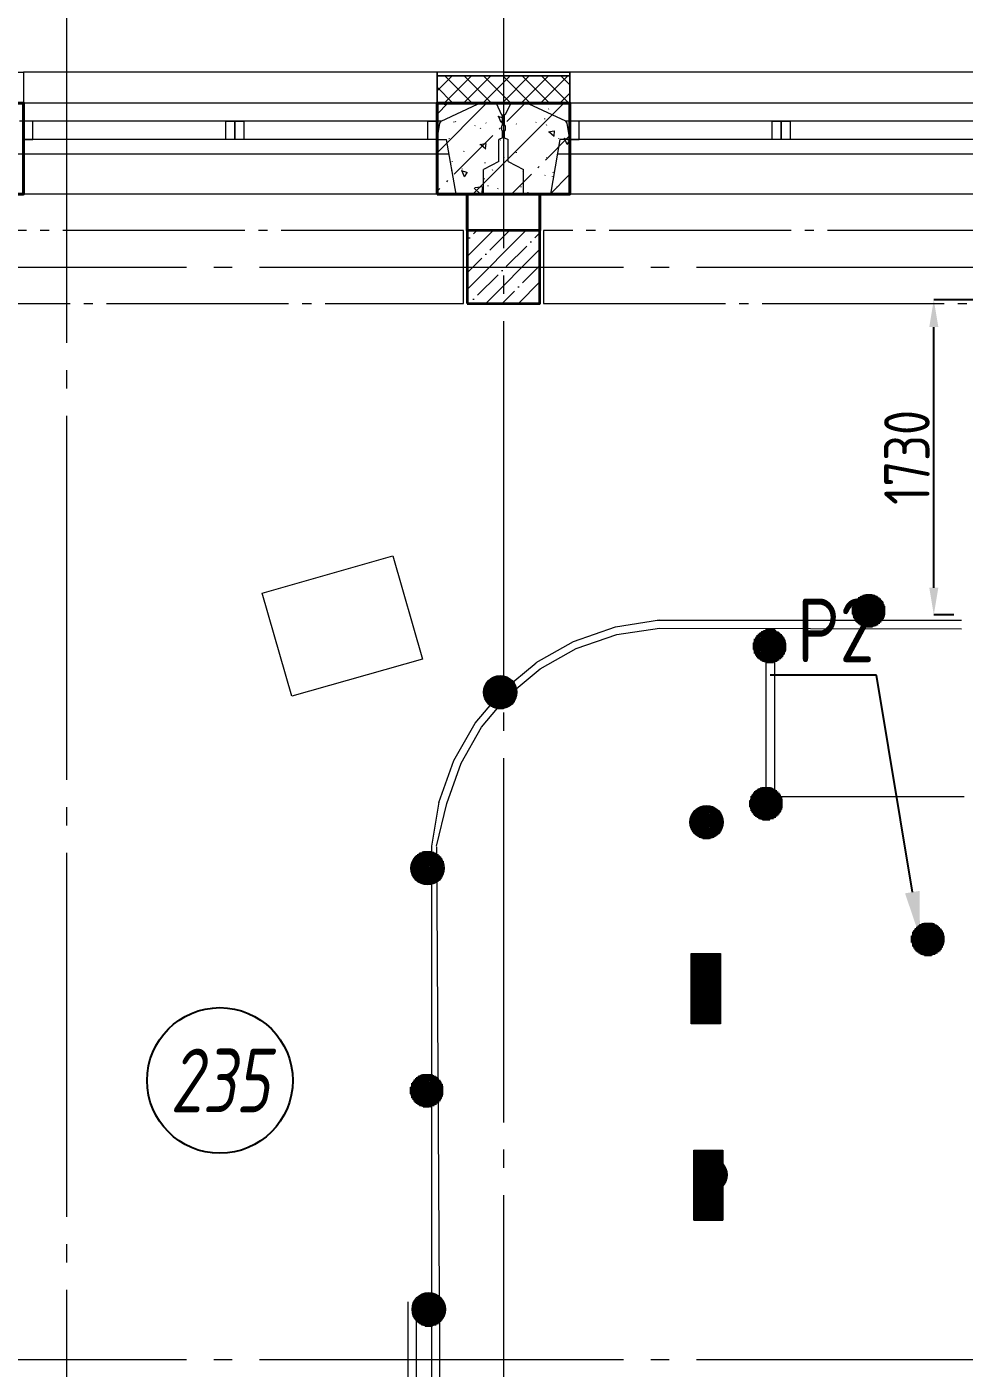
# Model space of a CAD drawing. Header units: millimetres. Extents: x -85420 to 1195317, y -69347 to 470418.
# Drawn here: x 451329 to 456476, y 64729 to 72095 of the extents above; entities that cross this region are included whole.
import ezdxf
from ezdxf import colors
from ezdxf.entities.mleader import LeaderData, LeaderLine
from ezdxf.enums import TextEntityAlignment as Align
from ezdxf.math import Vec2, Vec3

# ---------------------------------------------------------------- set-up
doc = ezdxf.new("R2010")
doc.units = ezdxf.units.MM
for name, pattern in [('GOST2.303 6', [12, 8, -1.5, 1, -1.5]), ('ГОСТ 2.303 5', [24, 20, -1.5, 1, -1.5]), ('ГОСТ 2.303 6', [12, 8, -1.5, 1, -1.5]), ('осевая', [50.8, 31.75, -6.35, 6.35, -6.35])]:
    doc.linetypes.add(name, pattern=pattern)
for name, color, linetype, lineweight in [('!ФС_Ригели_балки', 251, 'ГОСТ 2.303 6', 15), ('+АР_Осевые линии', 252, 'GOST2.303 6', 9), ('Rigging-Truss-Insert Points', 7, 'Continuous', 5), ('TRUSS LIGHT', 7, 'Continuous', 5), ('АР_Колонны', 5, 'Continuous', 35), ('АР_колонны штриховка', 193, 'Continuous', 5), ('АР_Окна', 4, 'Continuous', 9), ('АР_Сущ Несущая стена', 250, 'Continuous', 50), ('АР_штриховка несущих стен', 250, 'Continuous', 0), ('Колонны', 7, 'Continuous', 25), ('СПДС_+АР_Стены', 250, 'Continuous', 20), ('стены', 7, 'Continuous', 40), ('ТОНКАЯ', 253, 'Continuous', 0), ('ЭКСПЛИКАЦИЯ', 7, 'Continuous', 5)]:
    doc.layers.add(name, color=color, linetype=linetype, lineweight=lineweight)
doc.layers.add('ОСИ', color=7, linetype='осевая', lineweight=13, true_color=0x999999)
doc.styles.get("Standard").update_dxf_attribs({"font": 'GOST.TTF'})
doc.styles.add('ГОСТ 2.304', font='CS_Gost2304.shx', dxfattribs={"oblique": 10})
doc.dimstyles.get("Standard").update_dxf_attribs({"dimtxt": 250, "dimasz": 150, "dimexe": 0.18, "dimexo": 0.0625, "dimgap": 20, "dimtad": 1, "dimdec": 0, "dimrnd": 5, "dimzin": 0, "dimdsep": 46, "dimtxsty": 'Standard', "dimcen": 0.09, "dimadec": 0, "dimazin": 0, "dimtfac": 1, "dimtdec": 0, "dimtofl": 0, "dimtmove": 0, "dimatfit": 3, "dimfxl": 1, "dimtolj": 1, "dimtzin": 0, "dimarcsym": 0})

# ---------------------------------------------------------------- blocks, each defined once
blk = doc.blocks.new('Колонна 400х400')
at = {"layer": 'АР_колонны штриховка'}
h = blk.add_hatch(dxfattribs=at)
h.set_pattern_fill('ANSI35', color=256, scale=20)
h.set_pattern_definition([(45, (-139655.88, -114865.3), (-89.80256, 89.80256), []), (45, (-139566.07, -114865.3), (-89.80256, 89.80256), [158.75, -31.75, 0, -31.75])])
h.paths.add_polyline_path([(0, 0), (400, 0), (400, 400), (0, 400)])
at = {"layer": 'АР_Колонны'}
blk.add_lwpolyline([(0, 0), (400, 0), (400, 400), (0, 400)], close=True, dxfattribs=at)
blk = doc.blocks.new('НП 3033')
at = {"layer": 'АР_Окна', "ltscale": 100}
for p, q in [((365, 500), (2635, 500)), ((365, 400), (2635, 400)), ((365, 300), (2635, 300)), ((365, 220), (2635, 220)), ((365, 0), (2635, 0))]:
    blk.add_line(p, q, dxfattribs=at)
for points in [[(365, 300), (365, 500), (365, 670), (2635, 670), (2635, 300)], [(365, 300), (415, 300), (415, 400), (365, 400)], [(1450, 400), (1425, 400), (1425, 300), (1450, 300), (1475, 300), (1475, 400), (1437.5, 400)], [(1500, 400), (1475, 400), (1475, 300), (1500, 300), (1525, 300), (1525, 400), (1487.5, 400)], [(2635, 300), (2585, 300), (2585, 400), (2635, 400)]]:
    blk.add_lwpolyline(points, dxfattribs=at)
at = {"layer": 'СПДС_+АР_Стены', "ltscale": 100}
for points in [[(0, 670), (0, 670), (365, 670), (365, 670)], [(3000, 670), (3000, 670), (2635, 670), (2635, 670)]]:
    blk.add_lwpolyline(points, dxfattribs=at)
at = {"layer": 'стены', "ltscale": 100}
for p, q in [((2960, 500), (2860, 500)), ((0, 0), (0, 0))]:
    blk.add_line(p, q, dxfattribs=at)
at = {"layer": 'стены', "lineweight": 30, "ltscale": 100}
blk.add_lwpolyline([(0, 0), (365, 0), (365, 500), (0, 500)], dxfattribs=at)
at = {"layer": 'стены', "ltscale": 100}
blk.add_lwpolyline([(3000, 500), (2635, 500), (2635, 0), (3000, 0)], dxfattribs=at)
blk = doc.blocks.new('*U49')
at = {"linetype": 'ГОСТ 2.303 5', "ltscale": 50}
blk.add_lwpolyline([(5560, 400), (0, 400), (0, 0), (5560, 0)], close=True, dxfattribs=at)
blk = doc.blocks.new('*U50')
at = {"linetype": 'ГОСТ 2.303 5', "ltscale": 50}
blk.add_lwpolyline([(2560, 400), (0, 400), (0, 0), (2560, 0)], close=True, dxfattribs=at)
blk = doc.blocks.new('Из_буфера30619')
for name, p in [('*U49', (6000, 0)), ('*U50', (12000, 0))]:
    blk.add_blockref(name, p)
blk = doc.blocks.new('обследование 2 этаж 1245')
at = {"layer": 'ТОНКАЯ', "ltscale": 100}
for p, q in [((12620, 140), (9900, 140)), ((12417, 40), (12618, 135)), ((12618, 135), (12620, 140)), ((12720, 140), (12620, 140)), ((12720, 140), (12750, 75)), ((12750, 75), (12755, 75)), ((12755, 18), (12755, 75)), ((12755, 75), (12760, 75)), ((12760, 18), (12760, 75)), ((12765, 75), (12760, 75)), ((12760, 75), (12760, -360)), ((12760, 18), (12760, 75)), ((12760, 75), (12760, -360)), ((12770, 75), (12765, 75)), ((12765, 18), (12765, 75)), ((12800, 140), (12770, 75)), ((12800, 140), (12900, 140)), ((15620, 140), (12900, 140)), ((12902, 135), (12900, 140)), ((13103, 40), (12902, 135)), ((12417, 40), (10103, 40)), ((12395, -60), (12410, 30)), ((12410, 30), (12417, 40)), ((12755, 18), (12750, 13)), ((12750, 13), (12750, -7)), ((12765, 18), (12770, 13)), ((12770, 13), (12770, -7)), ((15417, 40), (13103, 40)), ((13110, 30), (13103, 40)), ((13125, -60), (13110, 30)), ((12395, -60), (10125, -60)), ((12395, -60), (12448, -60)), ((12500, -360), (12448, -60)), ((12755, -50), (12735, -60)), ((12735, -180), (12735, -60)), ((12750, -7), (12755, -12)), ((12755, -50), (12755, -12)), ((12770, -7), (12765, -12)), ((12765, -50), (12765, -12)), ((12765, -50), (12785, -60)), ((12785, -180), (12785, -60)), ((13020, -360), (13072, -60)), ((13125, -60), (13072, -60)), ((15395, -60), (13125, -60)), ((12461.9, -140), (10058.1, -140)), ((15461.9, -140), (13058.1, -140)), ((12735, -180), (12650, -225)), ((12785, -180), (12870, -225)), ((12650, -360), (12650, -225)), ((12870, -360), (12870, -225)), ((12500, -360), (10020, -360)), ((12500, -360), (12650, -360)), ((12760, -360), (12650, -360)), ((12760, -360), (12870, -360)), ((13020, -360), (12870, -360)), ((15500, -360), (13020, -360))]:
    blk.add_line(p, q, dxfattribs=at)
blk = doc.blocks.new('A$C314F1C93')
at = {"layer": '+АР_Осевые линии', "linetype": 'ГОСТ 2.303 5', "lineweight": 0, "ltscale": 100}
for p, q in [((23540, 64752.7), (23540, -9752.2)), ((21140, 64233), (21140, -9232.6))]:
    blk.add_line(p, q, dxfattribs=at)
for points in [[(-4200, 55450), (75280, 55450)], [(-4200, 49450), (75280, 49450)]]:
    blk.add_lwpolyline(points, dxfattribs=at)
blk = doc.blocks.new('*D397')
at = {"color": 0, "lineweight": -2, "transparency": 16777216}
for p, q in [((456631.6, 70596.4), (456309.4, 70596.4)), ((456309.6, 69015.4), (456309.6, 70446.4)), ((456419.9, 68865.4), (456309.4, 68865.4))]:
    blk.add_line(p, q, dxfattribs=at)
at = {"color": 0, "transparency": 16777216}
for points in [[(456284.6, 70446.4), (456334.6, 70446.4), (456309.6, 70596.4)], [(456284.6, 69015.4), (456334.6, 69015.4), (456309.6, 68865.4)]]:
    blk.add_solid(points, dxfattribs=at)
at = {"layer": 'Defpoints', "color": 0, "transparency": 16777216}
for p in [(456309.6, 70596.4), (456631.7, 70596.4), (456420, 68865.4)]:
    blk.add_point(p, dxfattribs=at)
at = {"color": 0, "lineweight": 9, "transparency": 16777216, "insert": (456161.9, 69730.9), "char_height": 250, "attachment_point": 5, "rotation": 90}
blk.add_mtext('\\A1;1730', dxfattribs=at)
blk = doc.blocks.new('Truss Straight Prolyte H40V-200 387x387x2000_3d')
at = {"layer": 'Rigging-Truss-Insert Points'}
for p in [(0, 0), (2000, 0)]:
    blk.add_point(p, dxfattribs=at)
blk = doc.blocks.new('Truss-46')
at = {"layer": 'TRUSS LIGHT', "color": 7, "transparency": 33554687}
blk.add_blockref('Truss Straight Prolyte H40V-200 387x387x2000_3d', (0, 0), dxfattribs=at)
at = {"layer": 'TRUSS LIGHT', "color": 0, "flags": 1}
for tag in ['Position_Name', 'Location', 'Trim', 'Length', 'Total_Hung_Weight', 'Note', 'WH', 'WH-A', 'TE', 'TE-A', 'Model_Name', 'Manufacturer', 'Length', 'Width', 'Height', 'Weight_Imperial', 'Weight_Metric', 'Truss_Color', 'User_Field_1', 'User_Field_2', 'User_Field_3', 'User_Field_4', 'User_Field_5', 'User_Field_6']:
    blk.add_attdef(tag, (-11004, -194.5), '', height=0.18, dxfattribs=at)

msp = doc.modelspace()

# ---------------------------------------------------------------- block references
at = {"layer": 'ОСИ', "ltscale": 40}
msp.add_blockref('A$C314F1C93', (430406.4, 15326.4, 0), dxfattribs=at)

# ---------------------------------------------------------------- next in the draw order: hatches: boundary and pattern name
at = {"lineweight": 9}
h = msp.add_hatch(dxfattribs=at)
h.set_pattern_fill('ANGLE', color=1)
h.set_pattern_definition([(0, (-379808.283, -623497.5745), (0, 6.985), [5.08, -1.905]), (90, (-379808.283, -623497.5745), (-6.985, 4e-16), [5.08, -1.905])])
edge = h.paths.add_edge_path()
edge.add_arc((455952.8, 68889.1), 91.6, 0, 360)
h = msp.add_hatch(dxfattribs=at)
h.set_pattern_fill('ANGLE', color=1)
h.set_pattern_definition([(0, (-380352.6816, -623692.5365), (0, 6.985), [5.08, -1.905]), (90, (-380352.6816, -623692.5365), (-6.985, 4e-16), [5.08, -1.905])])
edge = h.paths.add_edge_path()
edge.add_arc((455408.4, 68694.1), 91.6, 0, 360)
h = msp.add_hatch(dxfattribs=at)
h.set_pattern_fill('ANGLE', color=1)
h.set_pattern_definition([(0, (-381897.515, -623945.6095), (0, 6.985), [5.08, -1.905]), (90, (-381897.515, -623945.6095), (-6.985, 4e-16), [5.08, -1.905])])
edge = h.paths.add_edge_path()
edge.add_arc((453928.8, 68441.1), 91.6, 0, 360)
h = msp.add_hatch(dxfattribs=at)
h.set_pattern_fill('ANGLE', color=1)
h.set_pattern_definition([(0, (-380371.8565, -624556.3716), (0, 6.985), [5.08, -1.905]), (90, (-380371.8565, -624556.3716), (-6.985, 4e-16), [5.08, -1.905])])
edge = h.paths.add_edge_path()
edge.add_arc((455389.2, 67830.3), 91.6, 0, 360)
h = msp.add_hatch(dxfattribs=at)
h.set_pattern_fill('ANGLE', color=1)
h.set_pattern_definition([(0, (-380699.24, -624659.0604), (0, 6.985), [5.08, -1.905]), (90, (-380699.24, -624659.0604), (-6.985, 4e-16), [5.08, -1.905])])
edge = h.paths.add_edge_path()
edge.add_arc((455061.9, 67727.6), 91.6, 0, 360)
h = msp.add_hatch(dxfattribs=at)
h.set_pattern_fill('ANGLE', color=1)
h.set_pattern_definition([(0, (-382229.892, -624908.1916), (0, 6.985), [5.08, -1.905]), (90, (-382229.892, -624908.1916), (-6.985, 4e-16), [5.08, -1.905])])
edge = h.paths.add_edge_path()
edge.add_arc((453531.2, 67478.5), 91.6, 0, 360)
h = msp.add_hatch(dxfattribs=at)
h.set_pattern_fill('ANGLE', color=1)
h.set_pattern_definition([(0, (-379483.48, -625301.5114), (0, 6.985), [5.08, -1.905]), (90, (-379483.48, -625301.5114), (-6.985, 4e-16), [5.08, -1.905])])
edge = h.paths.add_edge_path()
edge.add_arc((456277.6, 67085.2), 91.6, 0, 360)
h = msp.add_hatch(dxfattribs=at)
h.set_pattern_fill('ANGLE', color=3)
h.set_pattern_definition([(0, (-382973.497, -624181.327), (0, 6.985), [5.08, -1.905]), (90, (-382973.497, -624181.327), (-6.985, 4e-16), [5.08, -1.905])])
h.paths.add_polyline_path([(454977.7, 67005.9), (455137.8, 67005.9), (455137.8, 66620.6), (454977.7, 66620.6)])
h = msp.add_hatch(dxfattribs=at)
h.set_pattern_fill('ANGLE', color=1)
h.set_pattern_definition([(0, (-382235.052, -626132.625), (0, 6.985), [5.08, -1.905]), (90, (-382235.052, -626132.625), (-6.985, 4e-16), [5.08, -1.905])])
edge = h.paths.add_edge_path()
edge.add_arc((453526, 66254), 91.6, 0, 360)
h = msp.add_hatch(dxfattribs=at)
h.set_pattern_fill('ANGLE', color=1)
h.set_pattern_definition([(0, (-380677.9764, -626596.17), (0, 6.985), [5.08, -1.905]), (90, (-380677.9764, -626596.17), (-6.985, 4e-16), [5.08, -1.905])])
edge = h.paths.add_edge_path()
edge.add_arc((455083.1, 65790.5), 91.6, 0, 360)
h = msp.add_hatch(dxfattribs=at)
h.set_pattern_fill('ANGLE', color=3)
h.set_pattern_definition([(0, (-382959.459, -625260.654), (0, 6.985), [5.08, -1.905]), (90, (-382959.459, -625260.654), (-6.985, 4e-16), [5.08, -1.905])])
h.paths.add_polyline_path([(454991.8, 65926.6), (455151.8, 65926.6), (455151.8, 65541.2), (454991.8, 65541.2)])
h = msp.add_hatch(dxfattribs=at)
h.set_pattern_fill('ANGLE', color=1)
h.set_pattern_definition([(0, (-382224.0285, -627336.731), (0, 6.985), [5.08, -1.905]), (90, (-382224.0285, -627336.731), (-6.985, 4e-16), [5.08, -1.905])])
edge = h.paths.add_edge_path()
edge.add_arc((453537.1, 65049.9), 91.6, 0, 360)
at = {"layer": 'АР_штриховка несущих стен', "lineweight": 0}
h = msp.add_hatch(dxfattribs=at)
h.set_pattern_fill('FP_1', color=256, angle=90, style=0, pattern_type=2)
h.set_pattern_definition([(225, (225003.74, 445917.94), (212.13203, -212.13203), [300, -50, 10, -50]), (225, (224791.74, 445917.94), (212.13203, -212.13203), []), (140, (225003.74, 445917.94), (31.37587, 358.6306), [37.5, -412.5]), (85, (225003.74, 445917.94), (-376.09568, -69.3761), [30, -330]), (190.451, (225006.35, 445947.82), (-344.71734, 289.2568), [31.87, -350.571]), (136.184, (224903.74, 445917.94), (82.7615, 533.61997), [56.25, -618.75]), (186.636, (224910.64, 445962.4), (-487.0622, 467.3284), [47.805, -525.856]), (81.184, (224903.74, 445917.94), (-487.05805, 467.33264), [45, -495]), (111, (224928.74, 445967.94), (201.30952, 298.45407), [37.5, -412.5]), (56, (224928.74, 445967.94), (-362.5749, 121.6571), [30, -330]), (161.451, (224945.5, 445992.8), (-161.2621, 420.11198), [31.87, -350.571]), (127.5, (225003.74, 445917.94), (-166.446927, 6.079928), [3.353, -322.647, 3.353, -331.647, -331.25]), (127.5, (225003.74, 445917.94), (-166.446927, 6.079928), [-661, 3.353, -327.897]), (97.5, (225003.74, 445917.94), (-197.205856, 131.53477), [3.353, -187.647, 3.353, -315.147, -126.25]), (97.5, (225003.74, 445917.94), (-197.205856, 131.53477), [-509.5, 3.353, -122.897]), (57.5, (225003.74, 445806.44), (11.277436, 266.91122), [3.353, -121.647, 3.353, -386.647, -517.5]), (57.5, (225003.74, 445806.44), (11.277436, 266.91122), [-515, 3.353, -514.147]), (47.5, (225003.74, 445756.44), (-50.05249, 291.59308), [3.353, -159.147, 3.353, -255.647, -367.5]), (47.5, (225003.74, 445756.44), (-50.05249, 291.59308), [-421.5, 3.353, -364.147])])
h.paths.add_polyline_path([(453581.4, 71676.4), (454311.4, 71676.4), (454311.4, 71676.4), (454311.4, 71676.4), (454311.4, 71176.4), (453581.4, 71176.4), (453581.4, 71176.4), (453581.4, 71176.4), (453581.4, 71676.4), (453581.4, 71676.4), (454311.4, 71676.4)])
at = {"layer": 'СПДС_+АР_Стены', "lineweight": 9, "ltscale": 100}
h = msp.add_hatch(dxfattribs=at)
h.set_pattern_fill('НЕМЕТАЛЛИЧЕСКИЕ МАТЕРИАЛЫ', color=256, scale=30, style=0, pattern_type=2)
h.set_pattern_definition([(45, (0, 0), (-53.033009, 53.033009), []), (135, (0, 0), (-53.033009, -53.033009), [])])
h.paths.add_polyline_path([(454311.4, 71826.4), (453581.4, 71826.4), (453581.4, 71676.4), (454311.4, 71676.4)], flags=0)

# ---------------------------------------------------------------- next in the draw order: linework, layer by layer
at = {"color": 12, "lineweight": 9, "ltscale": 100, "true_color": 0xe00000}
msp.add_line((456476.4, 67867, 0), (455376, 67867, 0), dxfattribs=at)
at = {"lineweight": 9}
for points, elevation in [([(452622.1, 68986.1), (453339.5, 69190.7), (453501.3, 68623.3), (452783.9, 68418.7)], 0), ([(454977.7, 67005.9), (455137.8, 67005.9), (455137.8, 66620.6), (454977.7, 66620.6)], 0), ([(454991.5, 65926.6), (455151.5, 65926.6), (455151.5, 65541.2), (454991.5, 65541.2)], 25.2)]:
    msp.add_lwpolyline(points, close=True, dxfattribs=dict(at, elevation=elevation))
for points in [[(454561.9, 68800.7), (454803.4, 68838.2)], [(454790.7, 68836.2), (456460.8, 68836.2)], [(454331.2, 68720.2), (454561.9, 68800.7)], [(454346.2, 68681.3), (454569.2, 68758.1)], [(454569.2, 68758.1), (454802.4, 68793.1)], [(454802.4, 68793.1), (456460.8, 68789.9)], [(454125.7, 68603.6), (454331.2, 68720.1)], [(454147.9, 68569.4), (454346.2, 68681.4)], [(453943.9, 68452.5), (454125.7, 68603.5)], [(453972.7, 68423.8), (454147.9, 68569.3)], [(453791.7, 68271.7), (453943.9, 68452.4)], [(453826.2, 68249.4), (453972.7, 68423.9)], [(453673.9, 68066.8), (453791.7, 68271.6)], [(453713.2, 68051.7), (453826.2, 68249.5)], [(453592.2, 67836.5), (453673.9, 68066.7)], [(453634.9, 67829.3), (453713.2, 68051.8)], [(453553.4, 67595), (453593.3, 67836.9)], [(453579, 67596.2), (453634.9, 67829.3)], [(453579.1, 67592), (453598.7, 64214.3), (453553.4, 64214.3), (453553.4, 67595)], [(453425.4, 61728.4), (453423.2, 61805.4), (453423.2, 65093.2)], [(453470.4, 61727.2), (453468.2, 61805.4), (453468.2, 65093.2)]]:
    msp.add_lwpolyline(points, dxfattribs=at)
at = {"lineweight": 9, "ltscale": 100}
msp.add_lwpolyline([(455389.2, 68788.4), (455434.2, 68788.4), (455434.2, 67788.4), (455389.2, 67788.4)], close=True, dxfattribs=at)
at = {"lineweight": 9}
for centre in [(453928.8, 68441.1, 0), (455061.9, 67727.6, 364.2), (453529.9, 67474.5, 0), (455083.1, 65790.5, 25.2), (453535.7, 65052.2, 0)]:
    msp.add_circle(centre, 91.6, dxfattribs=at)
at = {"layer": 'СПДС_+АР_Стены', "ltscale": 100}
for points in [[(453581.4, 71826.4), (454311.4, 71826.4), (454311.4, 71846.4), (453581.4, 71846.4), (453581.4, 71826.4)], [(454311.4, 71826.4), (453581.4, 71826.4), (453581.4, 71676.4), (454311.4, 71676.4), (454311.4, 71826.4)]]:
    msp.add_lwpolyline(points, close=True, dxfattribs=at)
at = {"layer": 'стены', "ltscale": 100, "elevation": 0}
msp.add_lwpolyline([(453581.4, 71176.4), (454311.4, 71176.4), (454311.4, 71676.4), (453581.4, 71676.4)], close=True, dxfattribs=at)
for points in [[(453746.4, 71176.4), (453746.4, 70976.4)], [(454146.4, 71176.4), (454146.4, 70976.4)]]:
    msp.add_lwpolyline(points, dxfattribs=at)
at = {"layer": 'ЭКСПЛИКАЦИЯ', "linetype": 'Continuous', "lineweight": 25, "ltscale": 100}
msp.add_circle((452389.1, 66309, 0), 400, dxfattribs=at)

# ---------------------------------------------------------------- next in the draw order: block references
at = {"layer": '!ФС_Ригели_балки'}
msp.add_blockref('Из_буфера30619', (442166.4, 70576.4, 0), dxfattribs=at)
at = {"color": 7, "lineweight": 9, "transparency": 33554687, "rotation": 89.99999999999997}
for p in [(455067, 65789.3, 1), (455067.1, 63788.8, 1)]:
    msp.add_blockref('Truss-46', p, dxfattribs=at)
at = {"layer": 'АР_Сущ Несущая стена', "xscale": -1}
msp.add_blockref('НП 3033', (456946.4, 71176.4, 0), dxfattribs=at)
at = {"layer": 'АР_штриховка несущих стен', "lineweight": 0, "xscale": -1}
msp.add_blockref('НП 3033', (453946.4, 71176.4, 0), dxfattribs=at)
at = {"layer": 'Колонны'}
msp.add_blockref('Колонна 400х400', (453746.4, 70576.4, 0), dxfattribs=at)
at = {"layer": 'ТОНКАЯ', "ltscale": 200}
msp.add_blockref('обследование 2 этаж 1245', (441186.4, 71536.4, 0), dxfattribs=at)

# ---------------------------------------------------------------- next in the draw order: texts
at = {"layer": 'ЭКСПЛИКАЦИЯ', "linetype": 'Continuous', "lineweight": 25, "ltscale": 100, "style": 'ГОСТ 2.304', "oblique": 10, "width": 0.913493}
msp.add_text('235', height=350, dxfattribs=at).set_placement((452389.1, 66309, 0), align=Align.MIDDLE_CENTER)

# ---------------------------------------------------------------- next in the draw order: dimensions: what is measured, and where the dimension line sits
at = {"lineweight": 9}
dim = msp.add_linear_dim(base=(456309.6, 70596.4, 0), p1=(456420, 68865.4, 0), p2=(456631.7, 70596.4, 0), angle=90, dimstyle='Standard', dxfattribs=at)
dim.commit()
dim.dimension.update_dxf_attribs({"geometry": '*D397', "text_midpoint": (456161.9, 69730.9, 0)})

# ---------------------------------------------------------------- next in the draw order: leaders
ml = msp.add_multileader_mtext('Standard', dxfattribs=at)
ml.set_content('P2', color=256)
ml.set_leader_properties()
ml.build(insert=Vec2(0, 0))
ml.multileader.update_dxf_attribs({"text_left_attachment_type": 6, "text_right_attachment_type": 6, "arrow_head_size": 250})
ctx = ml.context
ctx.base_point, ctx.char_height, ctx.arrow_head_size, ctx.plane_origin = Vec3(455580.3, 68535.7, 0), 350, 250, Vec3(456233, 67097, 0)
ctx.left_attachment, ctx.right_attachment, ctx.text_align_type = 6, 6, 2
notes = []
notes.append((ctx, [(1, (1, 1, 0), (455994.5, 68535.7, 0), (-1, 0), 8, [(0, [(456233, 67097, 0)], 0, [])])]))
ctx.mtext.insert, ctx.mtext.alignment, ctx.mtext.flow_direction = Vec3(455984.5, 68955.7, 0), 3, 5
for ctx, leaders in notes:
    for number, flags, end, landing, length, lines in leaders:
        leader = LeaderData()
        leader.index, (leader.has_last_leader_line, leader.has_dogleg_vector, leader.attachment_direction) = number, flags
        leader.last_leader_point, leader.dogleg_vector, leader.dogleg_length = Vec3(end), Vec3(landing), length
        for number, points, colour, breaks in lines:
            line = LeaderLine()
            line.index, line.vertices, line.color, line.breaks = number, Vec3.list(points), colors.encode_raw_color(colour), breaks
            leader.lines.append(line)
        ctx.leaders.append(leader)

doc.saveas('drawing.dxf')
